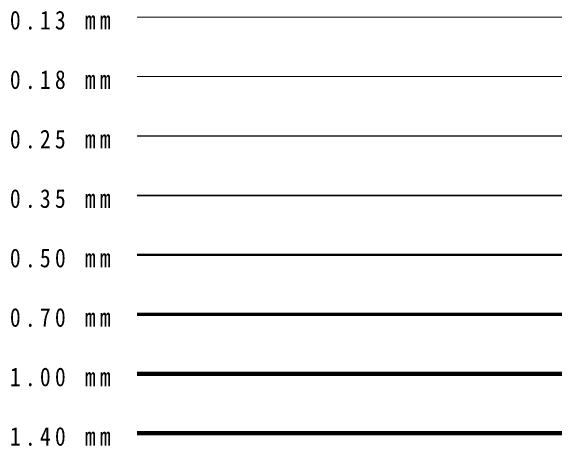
# Model space of a CAD drawing. Units: millimetres on the paper. Extents: x -97 to -32.1, y 17.2 to 68.4.
import ezdxf

# ---------------------------------------------------------------- set-up
doc = ezdxf.new("R2010")
doc.units = ezdxf.units.MM
doc.layers.add('0-0', color=7, linetype='Continuous', lineweight=13)
doc.styles.add('ＭＳ ゴシック', font='')
doc.styles.get('ＭＳ ゴシック').set_extended_font_data('MS Gothic')

msp = doc.modelspace()

# ---------------------------------------------------------------- linework, layer by layer
at = {"layer": '0-0', "color": 4}
msp.add_line((-82.119, 67.701), (-32.119, 67.701), dxfattribs=at)
at = {"layer": '0-0', "lineweight": 18}
msp.add_line((-82.119, 60.701), (-32.119, 60.701), dxfattribs=at)
at = {"layer": '0-0', "color": 3, "lineweight": 25}
msp.add_line((-82.119, 53.701), (-32.119, 53.701), dxfattribs=at)
at = {"layer": '0-0', "color": 2, "lineweight": 35}
msp.add_line((-82.119, 46.701), (-32.119, 46.701), dxfattribs=at)
at = {"layer": '0-0', "color": 6, "lineweight": 50}
msp.add_line((-82.119, 39.701), (-32.119, 39.701), dxfattribs=at)
at = {"layer": '0-0', "color": 5, "lineweight": 70}
msp.add_line((-82.119, 32.701), (-32.119, 32.701), dxfattribs=at)
at = {"layer": '0-0', "color": 134, "lineweight": 100}
msp.add_line((-82.119, 25.701), (-32.119, 25.701), dxfattribs=at)
at = {"layer": '0-0', "color": 1, "lineweight": 140}
msp.add_line((-82.119, 18.701), (-32.119, 18.701), dxfattribs=at)

# ---------------------------------------------------------------- texts
at = {"layer": '0-0', "char_height": 2.199, "attachment_point": 7, "style": 'ＭＳ ゴシック'}
for s, insert in [('\\T1.39;\\W0.85;0.13\\~mm', (-97.119, 66.201)), ('\\T1.39;\\W0.85;0.18\\~mm', (-97.119, 59.201)), ('\\T1.39;\\W0.85;0.25\\~mm', (-97.119, 52.201)), ('\\T1.39;\\W0.85;0.35\\~mm', (-97.119, 45.201)), ('\\T1.39;\\W0.85;0.50\\~mm', (-97.119, 38.201)), ('\\T1.39;\\W0.85;0.70\\~mm', (-97.119, 31.201)), ('\\T1.39;\\W0.85;1.00\\~mm', (-97.119, 24.201)), ('\\T1.39;\\W0.85;1.40\\~mm', (-97.119, 17.201))]:
    msp.add_mtext(s, dxfattribs=dict(at, insert=insert))

doc.saveas('drawing.dxf')
